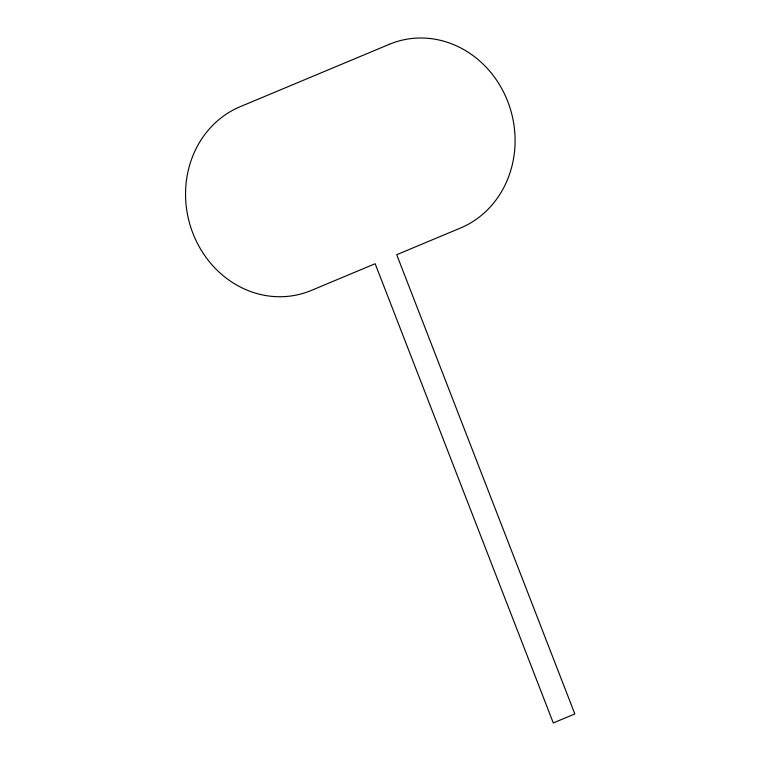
<?xml version="1.0" encoding="UTF-8"?>
<svg xmlns="http://www.w3.org/2000/svg" width="761" height="761" viewBox="0 0 761 761"><rect width="100%" height="100%" fill="white"/><g stroke="black" fill="none" stroke-linecap="round" stroke-linejoin="round"><path stroke-width="1.14" d="M389.271 44.328L240.115 106.73A98.673 89.646 76 0 0 192.875 233.237A98.673 89.646 76 0 0 311.363 290.417L375.163 263.725L553.295 722.95L574.831 713.932L396.709 254.707L460.519 228.015A98.673 89.646 76 0 0 507.758 101.508A98.673 89.646 76 0 0 389.271 44.328"/></g></svg>
